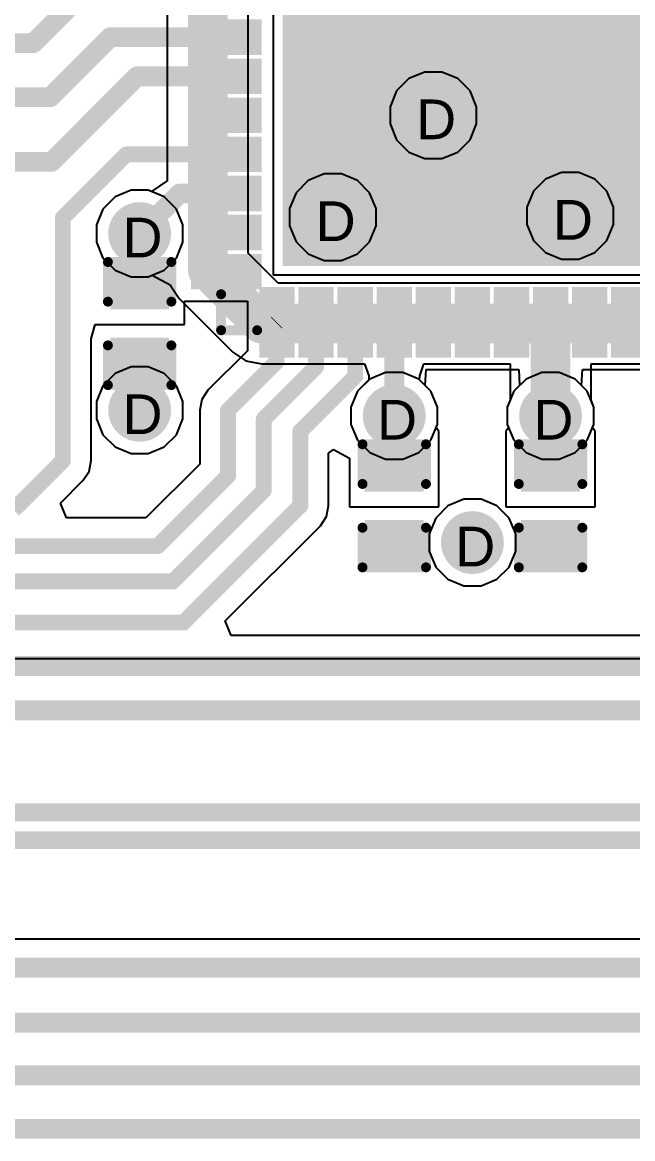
# Model space of a CAD drawing. Header units: inches. Extents: x 0 to 5401, y 0 to 5414.
# Drawn here: x 107.18 to 114.99, y 46.64 to 60.92 of the extents above; entities that cross this region are included whole.
import ezdxf

# ---------------------------------------------------------------- set-up
doc = ezdxf.new("R2010")
doc.units = ezdxf.units.IN
for name, color, linetype in [('Bottom Layer', 5, 'Continuous'), ('Bottom Solder', 6, 'Continuous'), ('Drill Drawing', 1, 'Continuous'), ('Layer 1', 16, 'Continuous'), ('Layer 2', 76, 'Continuous'), ('Top Layer', 1, 'Continuous'), ('Top Overlay', 2, 'Continuous'), ('Top Paste', 8, 'Continuous'), ('Top Solder', 216, 'Continuous'), ('Via Holes', 16, 'Continuous')]:
    doc.layers.add(name, color=color, linetype=linetype)
doc.styles.add('Arial', font='', dxfattribs={"height": 0.2})
doc.styles.get('Arial').set_extended_font_data('Arial')

# ---------------------------------------------------------------- blocks, each defined once
blk = doc.blocks.new('QFN_64_EP_9_9__11')
at = {"layer": 'Top Layer'}
for points in [[(3.575, -3.575), (-3.575, -3.575), (-3.575, 3.575), (3.575, 3.575)], [(-4.75, -0.625), (-4.05, -0.625), (-4.05, -0.875), (-4.75, -0.875)], [(-4.75, -1.125), (-4.05, -1.125), (-4.05, -1.375), (-4.75, -1.375)], [(-4.75, -1.625), (-4.05, -1.625), (-4.05, -1.875), (-4.75, -1.875)], [(-4.75, -2.125), (-4.05, -2.125), (-4.05, -2.375), (-4.75, -2.375)], [(-4.75, -2.625), (-4.05, -2.625), (-4.05, -2.875), (-4.75, -2.875)], [(-4.75, -3.125), (-4.05, -3.125), (-4.05, -3.375), (-4.75, -3.375)], [(-4.75, -3.625), (-4.05, -3.625), (-4.05, -3.875), (-4.75, -3.875)], [(-3.625, -4.05), (-3.625, -4.75), (-3.875, -4.75), (-3.875, -4.05)], [(-3.125, -4.05), (-3.125, -4.75), (-3.375, -4.75), (-3.375, -4.05)], [(-2.625, -4.05), (-2.625, -4.75), (-2.875, -4.75), (-2.875, -4.05)], [(-2.125, -4.05), (-2.125, -4.75), (-2.375, -4.75), (-2.375, -4.05)], [(-1.625, -4.05), (-1.625, -4.75), (-1.875, -4.75), (-1.875, -4.05)], [(-1.125, -4.05), (-1.125, -4.75), (-1.375, -4.75), (-1.375, -4.05)], [(-0.625, -4.05), (-0.625, -4.75), (-0.875, -4.75), (-0.875, -4.05)], [(-0.125, -4.05), (-0.125, -4.75), (-0.375, -4.75), (-0.375, -4.05)], [(0.375, -4.05), (0.375, -4.75), (0.125, -4.75), (0.125, -4.05)], [(0.875, -4.05), (0.875, -4.75), (0.625, -4.75), (0.625, -4.05)]]:
    blk.add_hatch(color=1, dxfattribs=at).paths.add_polyline_path(points)
at = {"layer": 'Top Paste'}
for points in [[(3.575, -3.575), (-3.575, -3.575), (-3.575, 3.575), (3.575, 3.575)], [(-4.75, -0.625), (-4.05, -0.625), (-4.05, -0.875), (-4.75, -0.875)], [(-4.75, -1.125), (-4.05, -1.125), (-4.05, -1.375), (-4.75, -1.375)], [(-4.75, -1.625), (-4.05, -1.625), (-4.05, -1.875), (-4.75, -1.875)], [(-4.75, -2.125), (-4.05, -2.125), (-4.05, -2.375), (-4.75, -2.375)], [(-4.75, -2.625), (-4.05, -2.625), (-4.05, -2.875), (-4.75, -2.875)], [(-4.75, -3.125), (-4.05, -3.125), (-4.05, -3.375), (-4.75, -3.375)], [(-4.75, -3.625), (-4.05, -3.625), (-4.05, -3.875), (-4.75, -3.875)], [(-3.625, -4.05), (-3.625, -4.75), (-3.875, -4.75), (-3.875, -4.05)], [(-3.125, -4.05), (-3.125, -4.75), (-3.375, -4.75), (-3.375, -4.05)], [(-2.625, -4.05), (-2.625, -4.75), (-2.875, -4.75), (-2.875, -4.05)], [(-2.125, -4.05), (-2.125, -4.75), (-2.375, -4.75), (-2.375, -4.05)], [(-1.625, -4.05), (-1.625, -4.75), (-1.875, -4.75), (-1.875, -4.05)], [(-1.125, -4.05), (-1.125, -4.75), (-1.375, -4.75), (-1.375, -4.05)], [(-0.625, -4.05), (-0.625, -4.75), (-0.875, -4.75), (-0.875, -4.05)], [(-0.125, -4.05), (-0.125, -4.75), (-0.375, -4.75), (-0.375, -4.05)], [(0.375, -4.05), (0.375, -4.75), (0.125, -4.75), (0.125, -4.05)], [(0.875, -4.05), (0.875, -4.75), (0.625, -4.75), (0.625, -4.05)]]:
    blk.add_hatch(color=8, dxfattribs=at).paths.add_polyline_path(points)
at = {"layer": 'Top Solder'}
for points in [[(3.677, -3.677), (-3.677, -3.677), (-3.677, 3.677), (3.677, 3.677)], [(-4.852, -0.523), (-3.948, -0.523), (-3.948, -0.977), (-4.852, -0.977)], [(-4.852, -1.023), (-3.948, -1.023), (-3.948, -1.477), (-4.852, -1.477)], [(-4.852, -1.523), (-3.948, -1.523), (-3.948, -1.977), (-4.852, -1.977)], [(-4.852, -2.023), (-3.948, -2.023), (-3.948, -2.477), (-4.852, -2.477)], [(-4.852, -2.523), (-3.948, -2.523), (-3.948, -2.977), (-4.852, -2.977)], [(-4.852, -3.023), (-3.948, -3.023), (-3.948, -3.477), (-4.852, -3.477)], [(-4.852, -3.523), (-3.948, -3.523), (-3.948, -3.977), (-4.852, -3.977)], [(-3.523, -3.948), (-3.523, -4.852), (-3.977, -4.852), (-3.977, -3.948)], [(-3.023, -3.948), (-3.023, -4.852), (-3.477, -4.852), (-3.477, -3.948)], [(-2.523, -3.948), (-2.523, -4.852), (-2.977, -4.852), (-2.977, -3.948)], [(-2.023, -3.948), (-2.023, -4.852), (-2.477, -4.852), (-2.477, -3.948)], [(-1.523, -3.948), (-1.523, -4.852), (-1.977, -4.852), (-1.977, -3.948)], [(-1.023, -3.948), (-1.023, -4.852), (-1.477, -4.852), (-1.477, -3.948)], [(-0.523, -3.948), (-0.523, -4.852), (-0.977, -4.852), (-0.977, -3.948)], [(-0.023, -3.948), (-0.023, -4.852), (-0.477, -4.852), (-0.477, -3.948)], [(0.477, -3.948), (0.477, -4.852), (0.023, -4.852), (0.023, -3.948)], [(0.977, -3.948), (0.977, -4.852), (0.523, -4.852), (0.523, -3.948)]]:
    blk.add_hatch(color=216, dxfattribs=at).paths.add_polyline_path(points)
at = {"layer": 'Top Overlay'}
for points in [[(-4.465, -4.5, 0.127, 0.127, 0), (-4.465, -4.039, 0.127, 0.127, 0)], [(-4.465, -4.5, 0.127, 0.127, 0), (-4.004, -4.5, 0.127, 0.127, 0)]]:
    blk.add_lwpolyline(points, format="xyseb", dxfattribs=at)
for points in [[(-4.497, -4.039, 0.0635, 0.0635, 1), (-4.433, -4.039, 0.0635, 0.0635, 1)], [(-4.497, -4.5, 0.0635, 0.0635, 1), (-4.433, -4.5, 0.0635, 0.0635, 1)], [(-4.497, -4.5, 0.0635, 0.0635, 1), (-4.433, -4.5, 0.0635, 0.0635, 1)], [(-4.035, -4.5, 0.0635, 0.0635, 1), (-3.972, -4.5, 0.0635, 0.0635, 1)]]:
    blk.add_lwpolyline(points, format="xyseb", close=True, dxfattribs=at)
blk = doc.blocks.new('____0402_248')
at = {"layer": 'Top Layer'}
for points in [[(-0.699, -0.318), (-0.699, 0.318), (-0.241, 0.318), (-0.241, -0.318)], [(0.241, -0.318), (0.241, 0.318), (0.699, 0.318), (0.699, -0.318)]]:
    blk.add_hatch(color=1, dxfattribs=at).paths.add_polyline_path(points)
at = {"layer": 'Top Paste'}
for points in [[(-0.699, -0.318), (-0.699, 0.318), (-0.241, 0.318), (-0.241, -0.318)], [(0.241, -0.318), (0.241, 0.318), (0.699, 0.318), (0.699, -0.318)]]:
    blk.add_hatch(color=8, dxfattribs=at).paths.add_polyline_path(points)
at = {"layer": 'Top Solder'}
for points in [[(-0.758, -0.377), (-0.758, 0.377), (-0.181, 0.377), (-0.181, -0.377)], [(0.181, -0.377), (0.181, 0.377), (0.758, 0.377), (0.758, -0.377)]]:
    blk.add_hatch(color=216, dxfattribs=at).paths.add_polyline_path(points)
at = {"layer": 'Top Overlay'}
for points in [[(-0.787, 0.406, 0.127, 0.127, 0), (-0.787, -0.406, 0.127, 0.127, 0)], [(-0.787, 0.406, 0.127, 0.127, 0), (-0.279, 0.406, 0.127, 0.127, 0)], [(0.279, 0.406, 0.127, 0.127, 0), (0.787, 0.406, 0.127, 0.127, 0)], [(0.787, 0.406, 0.127, 0.127, 0), (0.787, -0.406, 0.127, 0.127, 0)], [(-0.787, -0.406, 0.127, 0.127, 0), (-0.279, -0.406, 0.127, 0.127, 0)], [(0.279, -0.406, 0.127, 0.127, 0), (0.787, -0.406, 0.127, 0.127, 0)]]:
    blk.add_lwpolyline(points, format="xyseb", dxfattribs=at)
for points in [[(-0.819, 0.406, 0.0635, 0.0635, 1), (-0.756, 0.406, 0.0635, 0.0635, 1)], [(-0.819, 0.406, 0.0635, 0.0635, 1), (-0.756, 0.406, 0.0635, 0.0635, 1)], [(-0.311, 0.406, 0.0635, 0.0635, 1), (-0.248, 0.406, 0.0635, 0.0635, 1)], [(0.248, 0.406, 0.0635, 0.0635, 1), (0.311, 0.406, 0.0635, 0.0635, 1)], [(0.756, 0.406, 0.0635, 0.0635, 1), (0.819, 0.406, 0.0635, 0.0635, 1)], [(0.756, 0.406, 0.0635, 0.0635, 1), (0.819, 0.406, 0.0635, 0.0635, 1)], [(-0.819, -0.406, 0.0635, 0.0635, 1), (-0.756, -0.406, 0.0635, 0.0635, 1)], [(-0.819, -0.406, 0.0635, 0.0635, 1), (-0.756, -0.406, 0.0635, 0.0635, 1)], [(-0.311, -0.406, 0.0635, 0.0635, 1), (-0.248, -0.406, 0.0635, 0.0635, 1)], [(0.248, -0.406, 0.0635, 0.0635, 1), (0.311, -0.406, 0.0635, 0.0635, 1)], [(0.756, -0.406, 0.0635, 0.0635, 1), (0.819, -0.406, 0.0635, 0.0635, 1)], [(0.756, -0.406, 0.0635, 0.0635, 1), (0.819, -0.406, 0.0635, 0.0635, 1)]]:
    blk.add_lwpolyline(points, format="xyseb", close=True, dxfattribs=at)
blk = doc.blocks.new('____0402_252')
at = {"layer": 'Top Layer'}
for points in [[(-0.699, -0.318), (-0.699, 0.318), (-0.241, 0.318), (-0.241, -0.318)], [(0.241, -0.318), (0.241, 0.318), (0.699, 0.318), (0.699, -0.318)]]:
    blk.add_hatch(color=1, dxfattribs=at).paths.add_polyline_path(points)
at = {"layer": 'Top Paste'}
for points in [[(-0.699, -0.318), (-0.699, 0.318), (-0.241, 0.318), (-0.241, -0.318)], [(0.241, -0.318), (0.241, 0.318), (0.699, 0.318), (0.699, -0.318)]]:
    blk.add_hatch(color=8, dxfattribs=at).paths.add_polyline_path(points)
at = {"layer": 'Top Solder'}
for points in [[(-0.758, -0.377), (-0.758, 0.377), (-0.181, 0.377), (-0.181, -0.377)], [(0.181, -0.377), (0.181, 0.377), (0.758, 0.377), (0.758, -0.377)]]:
    blk.add_hatch(color=216, dxfattribs=at).paths.add_polyline_path(points)
at = {"layer": 'Top Overlay'}
for points in [[(-0.787, 0.406, 0.127, 0.127, 0), (-0.787, -0.406, 0.127, 0.127, 0)], [(-0.787, 0.406, 0.127, 0.127, 0), (-0.279, 0.406, 0.127, 0.127, 0)], [(0.279, 0.406, 0.127, 0.127, 0), (0.787, 0.406, 0.127, 0.127, 0)], [(0.787, 0.406, 0.127, 0.127, 0), (0.787, -0.406, 0.127, 0.127, 0)], [(-0.787, -0.406, 0.127, 0.127, 0), (-0.279, -0.406, 0.127, 0.127, 0)], [(0.279, -0.406, 0.127, 0.127, 0), (0.787, -0.406, 0.127, 0.127, 0)]]:
    blk.add_lwpolyline(points, format="xyseb", dxfattribs=at)
for points in [[(-0.819, 0.406, 0.0635, 0.0635, 1), (-0.756, 0.406, 0.0635, 0.0635, 1)], [(-0.819, 0.406, 0.0635, 0.0635, 1), (-0.756, 0.406, 0.0635, 0.0635, 1)], [(-0.311, 0.406, 0.0635, 0.0635, 1), (-0.248, 0.406, 0.0635, 0.0635, 1)], [(0.248, 0.406, 0.0635, 0.0635, 1), (0.311, 0.406, 0.0635, 0.0635, 1)], [(0.756, 0.406, 0.0635, 0.0635, 1), (0.819, 0.406, 0.0635, 0.0635, 1)], [(0.756, 0.406, 0.0635, 0.0635, 1), (0.819, 0.406, 0.0635, 0.0635, 1)], [(-0.819, -0.406, 0.0635, 0.0635, 1), (-0.756, -0.406, 0.0635, 0.0635, 1)], [(-0.819, -0.406, 0.0635, 0.0635, 1), (-0.756, -0.406, 0.0635, 0.0635, 1)], [(-0.311, -0.406, 0.0635, 0.0635, 1), (-0.248, -0.406, 0.0635, 0.0635, 1)], [(0.248, -0.406, 0.0635, 0.0635, 1), (0.311, -0.406, 0.0635, 0.0635, 1)], [(0.756, -0.406, 0.0635, 0.0635, 1), (0.819, -0.406, 0.0635, 0.0635, 1)], [(0.756, -0.406, 0.0635, 0.0635, 1), (0.819, -0.406, 0.0635, 0.0635, 1)]]:
    blk.add_lwpolyline(points, format="xyseb", close=True, dxfattribs=at)
blk = doc.blocks.new('____0402_257')
at = {"layer": 'Top Layer'}
for points in [[(-0.699, -0.318), (-0.699, 0.318), (-0.241, 0.318), (-0.241, -0.318)], [(0.241, -0.318), (0.241, 0.318), (0.699, 0.318), (0.699, -0.318)]]:
    blk.add_hatch(color=1, dxfattribs=at).paths.add_polyline_path(points)
at = {"layer": 'Top Paste'}
for points in [[(-0.699, -0.318), (-0.699, 0.318), (-0.241, 0.318), (-0.241, -0.318)], [(0.241, -0.318), (0.241, 0.318), (0.699, 0.318), (0.699, -0.318)]]:
    blk.add_hatch(color=8, dxfattribs=at).paths.add_polyline_path(points)
at = {"layer": 'Top Solder'}
for points in [[(-0.758, -0.377), (-0.758, 0.377), (-0.181, 0.377), (-0.181, -0.377)], [(0.181, -0.377), (0.181, 0.377), (0.758, 0.377), (0.758, -0.377)]]:
    blk.add_hatch(color=216, dxfattribs=at).paths.add_polyline_path(points)
at = {"layer": 'Top Overlay'}
for points in [[(-0.787, 0.406, 0.127, 0.127, 0), (-0.787, -0.406, 0.127, 0.127, 0)], [(-0.787, 0.406, 0.127, 0.127, 0), (-0.279, 0.406, 0.127, 0.127, 0)], [(0.279, 0.406, 0.127, 0.127, 0), (0.787, 0.406, 0.127, 0.127, 0)], [(0.787, 0.406, 0.127, 0.127, 0), (0.787, -0.406, 0.127, 0.127, 0)], [(-0.787, -0.406, 0.127, 0.127, 0), (-0.279, -0.406, 0.127, 0.127, 0)], [(0.279, -0.406, 0.127, 0.127, 0), (0.787, -0.406, 0.127, 0.127, 0)]]:
    blk.add_lwpolyline(points, format="xyseb", dxfattribs=at)
for points in [[(-0.819, 0.406, 0.0635, 0.0635, 1), (-0.756, 0.406, 0.0635, 0.0635, 1)], [(-0.819, 0.406, 0.0635, 0.0635, 1), (-0.756, 0.406, 0.0635, 0.0635, 1)], [(-0.311, 0.406, 0.0635, 0.0635, 1), (-0.248, 0.406, 0.0635, 0.0635, 1)], [(0.248, 0.406, 0.0635, 0.0635, 1), (0.311, 0.406, 0.0635, 0.0635, 1)], [(0.756, 0.406, 0.0635, 0.0635, 1), (0.819, 0.406, 0.0635, 0.0635, 1)], [(0.756, 0.406, 0.0635, 0.0635, 1), (0.819, 0.406, 0.0635, 0.0635, 1)], [(-0.819, -0.406, 0.0635, 0.0635, 1), (-0.756, -0.406, 0.0635, 0.0635, 1)], [(-0.819, -0.406, 0.0635, 0.0635, 1), (-0.756, -0.406, 0.0635, 0.0635, 1)], [(-0.311, -0.406, 0.0635, 0.0635, 1), (-0.248, -0.406, 0.0635, 0.0635, 1)], [(0.248, -0.406, 0.0635, 0.0635, 1), (0.311, -0.406, 0.0635, 0.0635, 1)], [(0.756, -0.406, 0.0635, 0.0635, 1), (0.819, -0.406, 0.0635, 0.0635, 1)], [(0.756, -0.406, 0.0635, 0.0635, 1), (0.819, -0.406, 0.0635, 0.0635, 1)]]:
    blk.add_lwpolyline(points, format="xyseb", close=True, dxfattribs=at)

msp = doc.modelspace()

# ---------------------------------------------------------------- hatches: boundary and pattern name
at = {"layer": 'Bottom Layer'}
h = msp.add_hatch(color=5, dxfattribs=at)
edge = h.paths.add_edge_path()
edge.add_arc((112.435, 59.731), 0.3, 0, 360)
h = msp.add_hatch(color=5, dxfattribs=at)
edge = h.paths.add_edge_path()
edge.add_arc((111.149, 58.427), 0.3, 0, 360)
h = msp.add_hatch(color=5, dxfattribs=at)
edge = h.paths.add_edge_path()
edge.add_arc((114.185, 58.445), 0.3, 0, 360)
h = msp.add_hatch(color=5, dxfattribs=at)
edge = h.paths.add_edge_path()
edge.add_arc((108.678, 58.218), 0.3, 0, 360)
h = msp.add_hatch(color=5, dxfattribs=at)
edge = h.paths.add_edge_path()
edge.add_arc((108.678, 55.957), 0.3, 0, 360)
h = msp.add_hatch(color=5, dxfattribs=at)
edge = h.paths.add_edge_path()
edge.add_arc((111.935, 55.886), 0.3, 0, 360)
h = msp.add_hatch(color=5, dxfattribs=at)
edge = h.paths.add_edge_path()
edge.add_arc((113.935, 55.886), 0.3, 0, 360)
h = msp.add_hatch(color=5, dxfattribs=at)
edge = h.paths.add_edge_path()
edge.add_arc((112.935, 54.264), 0.3, 0, 360)
at = {"layer": 'Bottom Solder'}
h = msp.add_hatch(color=6, dxfattribs=at)
edge = h.paths.add_edge_path()
edge.add_arc((112.435, 59.731), 0.402, 0, 360)
h = msp.add_hatch(color=6, dxfattribs=at)
edge = h.paths.add_edge_path()
edge.add_arc((111.149, 58.427), 0.402, 0, 360)
h = msp.add_hatch(color=6, dxfattribs=at)
edge = h.paths.add_edge_path()
edge.add_arc((114.185, 58.445), 0.402, 0, 360)
h = msp.add_hatch(color=6, dxfattribs=at)
edge = h.paths.add_edge_path()
edge.add_arc((108.678, 58.218), 0.402, 0, 360)
h = msp.add_hatch(color=6, dxfattribs=at)
edge = h.paths.add_edge_path()
edge.add_arc((108.678, 55.957), 0.402, 0, 360)
h = msp.add_hatch(color=6, dxfattribs=at)
edge = h.paths.add_edge_path()
edge.add_arc((111.935, 55.886), 0.402, 0, 360)
h = msp.add_hatch(color=6, dxfattribs=at)
edge = h.paths.add_edge_path()
edge.add_arc((113.935, 55.886), 0.402, 0, 360)
h = msp.add_hatch(color=6, dxfattribs=at)
edge = h.paths.add_edge_path()
edge.add_arc((112.935, 54.264), 0.402, 0, 360)
at = {"layer": 'Layer 1'}
h = msp.add_hatch(color=16, dxfattribs=at)
edge = h.paths.add_edge_path()
edge.add_arc((112.435, 59.731), 0.3, 0, 360)
h = msp.add_hatch(color=16, dxfattribs=at)
edge = h.paths.add_edge_path()
edge.add_arc((111.149, 58.427), 0.3, 0, 360)
h = msp.add_hatch(color=16, dxfattribs=at)
edge = h.paths.add_edge_path()
edge.add_arc((114.185, 58.445), 0.3, 0, 360)
h = msp.add_hatch(color=16, dxfattribs=at)
edge = h.paths.add_edge_path()
edge.add_arc((108.678, 58.218), 0.3, 0, 360)
h = msp.add_hatch(color=16, dxfattribs=at)
edge = h.paths.add_edge_path()
edge.add_arc((108.678, 55.957), 0.3, 0, 360)
h = msp.add_hatch(color=16, dxfattribs=at)
edge = h.paths.add_edge_path()
edge.add_arc((111.935, 55.886), 0.3, 0, 360)
h = msp.add_hatch(color=16, dxfattribs=at)
edge = h.paths.add_edge_path()
edge.add_arc((113.935, 55.886), 0.3, 0, 360)
h = msp.add_hatch(color=16, dxfattribs=at)
edge = h.paths.add_edge_path()
edge.add_arc((112.935, 54.264), 0.3, 0, 360)
at = {"layer": 'Layer 2'}
h = msp.add_hatch(color=76, dxfattribs=at)
edge = h.paths.add_edge_path()
edge.add_arc((112.435, 59.731), 0.3, 0, 360)
h = msp.add_hatch(color=76, dxfattribs=at)
edge = h.paths.add_edge_path()
edge.add_arc((111.149, 58.427), 0.3, 0, 360)
h = msp.add_hatch(color=76, dxfattribs=at)
edge = h.paths.add_edge_path()
edge.add_arc((114.185, 58.445), 0.3, 0, 360)
h = msp.add_hatch(color=76, dxfattribs=at)
edge = h.paths.add_edge_path()
edge.add_arc((108.678, 58.218), 0.3, 0, 360)
h = msp.add_hatch(color=76, dxfattribs=at)
edge = h.paths.add_edge_path()
edge.add_arc((108.678, 55.957), 0.3, 0, 360)
h = msp.add_hatch(color=76, dxfattribs=at)
edge = h.paths.add_edge_path()
edge.add_arc((111.935, 55.886), 0.3, 0, 360)
h = msp.add_hatch(color=76, dxfattribs=at)
edge = h.paths.add_edge_path()
edge.add_arc((113.935, 55.886), 0.3, 0, 360)
h = msp.add_hatch(color=76, dxfattribs=at)
edge = h.paths.add_edge_path()
edge.add_arc((112.935, 54.264), 0.3, 0, 360)
at = {"layer": 'Top Layer'}
h = msp.add_hatch(color=1, dxfattribs=at)
edge = h.paths.add_edge_path()
edge.add_arc((112.435, 59.731), 0.3, 0, 360)
h = msp.add_hatch(color=1, dxfattribs=at)
edge = h.paths.add_edge_path()
edge.add_arc((111.149, 58.427), 0.3, 0, 360)
h = msp.add_hatch(color=1, dxfattribs=at)
edge = h.paths.add_edge_path()
edge.add_arc((114.185, 58.445), 0.3, 0, 360)
h = msp.add_hatch(color=1, dxfattribs=at)
edge = h.paths.add_edge_path()
edge.add_arc((108.678, 58.218), 0.3, 0, 360)
h = msp.add_hatch(color=1, dxfattribs=at)
edge = h.paths.add_edge_path()
edge.add_arc((108.678, 55.957), 0.3, 0, 360)
h = msp.add_hatch(color=1, dxfattribs=at)
edge = h.paths.add_edge_path()
edge.add_arc((111.935, 55.886), 0.3, 0, 360)
h = msp.add_hatch(color=1, dxfattribs=at)
edge = h.paths.add_edge_path()
edge.add_arc((113.935, 55.886), 0.3, 0, 360)
h = msp.add_hatch(color=1, dxfattribs=at)
edge = h.paths.add_edge_path()
edge.add_arc((112.935, 54.264), 0.3, 0, 360)
at = {"layer": 'Top Solder'}
h = msp.add_hatch(color=216, dxfattribs=at)
edge = h.paths.add_edge_path()
edge.add_arc((112.435, 59.731), 0.402, 0, 360)
h = msp.add_hatch(color=216, dxfattribs=at)
edge = h.paths.add_edge_path()
edge.add_arc((111.149, 58.427), 0.402, 0, 360)
h = msp.add_hatch(color=216, dxfattribs=at)
edge = h.paths.add_edge_path()
edge.add_arc((114.185, 58.445), 0.402, 0, 360)
h = msp.add_hatch(color=216, dxfattribs=at)
edge = h.paths.add_edge_path()
edge.add_arc((108.678, 58.218), 0.402, 0, 360)
h = msp.add_hatch(color=216, dxfattribs=at)
edge = h.paths.add_edge_path()
edge.add_arc((108.678, 55.957), 0.402, 0, 360)
h = msp.add_hatch(color=216, dxfattribs=at)
edge = h.paths.add_edge_path()
edge.add_arc((111.935, 55.886), 0.402, 0, 360)
h = msp.add_hatch(color=216, dxfattribs=at)
edge = h.paths.add_edge_path()
edge.add_arc((113.935, 55.886), 0.402, 0, 360)
h = msp.add_hatch(color=216, dxfattribs=at)
edge = h.paths.add_edge_path()
edge.add_arc((112.935, 54.264), 0.402, 0, 360)
at = {"layer": 'Via Holes'}
h = msp.add_hatch(color=7, dxfattribs=at)
edge = h.paths.add_edge_path()
edge.add_arc((112.435, 59.731), 0.15, 0, 360)
h = msp.add_hatch(color=7, dxfattribs=at)
edge = h.paths.add_edge_path()
edge.add_arc((111.149, 58.427), 0.15, 0, 360)
h = msp.add_hatch(color=7, dxfattribs=at)
edge = h.paths.add_edge_path()
edge.add_arc((114.185, 58.445), 0.15, 0, 360)
h = msp.add_hatch(color=7, dxfattribs=at)
edge = h.paths.add_edge_path()
edge.add_arc((108.678, 58.218), 0.15, 0, 360)
h = msp.add_hatch(color=7, dxfattribs=at)
edge = h.paths.add_edge_path()
edge.add_arc((108.678, 55.957), 0.15, 0, 360)
h = msp.add_hatch(color=7, dxfattribs=at)
edge = h.paths.add_edge_path()
edge.add_arc((111.935, 55.886), 0.15, 0, 360)
h = msp.add_hatch(color=7, dxfattribs=at)
edge = h.paths.add_edge_path()
edge.add_arc((113.935, 55.886), 0.15, 0, 360)
h = msp.add_hatch(color=7, dxfattribs=at)
edge = h.paths.add_edge_path()
edge.add_arc((112.935, 54.264), 0.15, 0, 360)

# ---------------------------------------------------------------- linework, layer by layer
at = {"layer": 'Bottom Layer'}
for p, q in [((110.068, 57.968), (110.068, 61.268)), ((109.032, 61.054), (109.032, 58.891)), ((109.032, 58.891), (108.829, 58.755)), ((108.568, 58.772), (108.364, 58.688)), ((108.788, 58.772), (108.568, 58.772)), ((108.829, 58.755), (108.788, 58.772)), ((108.364, 58.688), (108.209, 58.532)), ((108.209, 58.532), (108.124, 58.328)), ((108.124, 58.328), (108.124, 58.108)), ((108.124, 58.108), (108.209, 57.904)), ((108.209, 57.904), (108.364, 57.748)), ((110.451, 57.585), (110.068, 57.968)), ((108.364, 57.748), (108.568, 57.664)), ((108.568, 57.664), (108.788, 57.664)), ((108.788, 57.664), (108.839, 57.685)), ((108.839, 57.685), (109.07, 57.561)), ((118.374, 57.585), (110.451, 57.585)), ((109.07, 57.561), (109.072, 57.555)), ((109.072, 57.555), (109.184, 57.387)), ((109.184, 57.387), (109.87, 56.701)), ((109.87, 56.701), (110.038, 56.589)), ((110.038, 56.589), (110.236, 56.549)), ((110.236, 56.549), (110.236, 56.549)), ((110.236, 56.549), (111.556, 56.549)), ((111.556, 56.549), (111.608, 56.397)), ((112.262, 56.397), (112.314, 56.549)), ((112.314, 56.549), (113.417, 56.549)), ((113.417, 56.549), (113.417, 56.084)), ((114.453, 56.084), (114.453, 56.549)), ((114.453, 56.549), (117.556, 56.549)), ((111.611, 56.346), (111.465, 56.2)), ((111.608, 56.397), (111.611, 56.346)), ((112.259, 56.346), (112.262, 56.397)), ((112.405, 56.2), (112.259, 56.346)), ((111.465, 56.2), (111.381, 55.997)), ((112.489, 55.997), (112.405, 56.2)), ((113.417, 56.084), (113.381, 55.997)), ((114.489, 55.997), (114.453, 56.084)), ((111.381, 55.997), (111.381, 55.776)), ((112.489, 55.776), (112.489, 55.997)), ((113.381, 55.997), (113.381, 55.776)), ((114.489, 55.776), (114.489, 55.997)), ((111.381, 55.776), (111.465, 55.573)), ((112.405, 55.573), (112.489, 55.776)), ((113.381, 55.776), (113.465, 55.573)), ((114.405, 55.573), (114.489, 55.776)), ((111.465, 55.573), (111.621, 55.417)), ((112.249, 55.417), (112.405, 55.573)), ((113.465, 55.573), (113.621, 55.417)), ((114.249, 55.417), (114.405, 55.573)), ((111.621, 55.417), (111.825, 55.332)), ((111.825, 55.332), (112.045, 55.332)), ((112.045, 55.332), (112.249, 55.417)), ((113.621, 55.417), (113.825, 55.332)), ((113.825, 55.332), (114.045, 55.332)), ((114.045, 55.332), (114.249, 55.417))]:
    msp.add_line(p, q, dxfattribs=at)
for points in [[(109.55, 57.753, 0.508, 0.508, 0), (109.55, 61.268, 0.508, 0.508, 0)], [(109.55, 57.753, 0.508, 0.508, 0), (110.236, 57.067, 0.508, 0.508, 0)], [(110.236, 57.067, 0.508, 0.508, 0), (113.935, 57.067, 0.508, 0.508, 0)], [(113.935, 57.067, 0.508, 0.508, 0), (118.588, 57.067, 0.508, 0.508, 0)], [(113.935, 55.886, 0.508, 0.508, 0), (113.935, 57.067, 0.508, 0.508, 0)]]:
    msp.add_lwpolyline(points, format="xyseb", dxfattribs=at)
for points in [[(109.423, 57.753, 0.254, 0.254, 1), (109.677, 57.753, 0.254, 0.254, 1)], [(109.423, 57.753, 0.254, 0.254, 1), (109.677, 57.753, 0.254, 0.254, 1)], [(110.109, 57.067, 0.254, 0.254, 1), (110.363, 57.067, 0.254, 0.254, 1)], [(110.109, 57.067, 0.254, 0.254, 1), (110.363, 57.067, 0.254, 0.254, 1)], [(113.808, 57.067, 0.254, 0.254, 1), (114.062, 57.067, 0.254, 0.254, 1)], [(113.808, 57.067, 0.254, 0.254, 1), (114.062, 57.067, 0.254, 0.254, 1)], [(113.808, 57.067, 0.254, 0.254, 1), (114.062, 57.067, 0.254, 0.254, 1)], [(113.808, 55.886, 0.254, 0.254, 1), (114.062, 55.886, 0.254, 0.254, 1)]]:
    msp.add_lwpolyline(points, format="xyseb", close=True, dxfattribs=at)
at = {"layer": 'Layer 1'}
for p, q in [((108.568, 58.772), (108.364, 58.688)), ((108.788, 58.772), (108.568, 58.772)), ((108.992, 58.688), (108.788, 58.772)), ((108.364, 58.688), (108.209, 58.532)), ((109.148, 58.532), (108.992, 58.688)), ((108.209, 58.532), (108.124, 58.328)), ((109.232, 58.328), (109.148, 58.532)), ((108.124, 58.328), (108.124, 58.108)), ((109.232, 58.108), (109.232, 58.328)), ((108.124, 58.108), (108.209, 57.904)), ((109.148, 57.904), (109.232, 58.108)), ((108.209, 57.904), (108.364, 57.748)), ((108.992, 57.748), (109.148, 57.904)), ((108.364, 57.748), (108.568, 57.664)), ((108.788, 57.664), (108.992, 57.748)), ((108.568, 57.664), (108.788, 57.664)), ((111.825, 56.44), (111.621, 56.356)), ((112.045, 56.44), (111.825, 56.44)), ((112.249, 56.356), (112.045, 56.44)), ((113.825, 56.44), (113.621, 56.356)), ((114.045, 56.44), (113.825, 56.44)), ((114.249, 56.356), (114.045, 56.44)), ((111.621, 56.356), (111.465, 56.2)), ((112.405, 56.2), (112.249, 56.356)), ((113.621, 56.356), (113.465, 56.2)), ((114.405, 56.2), (114.249, 56.356)), ((111.465, 56.2), (111.381, 55.997)), ((112.489, 55.997), (112.405, 56.2)), ((113.465, 56.2), (113.381, 55.997)), ((114.489, 55.997), (114.405, 56.2)), ((111.381, 55.997), (111.381, 55.776)), ((112.489, 55.776), (112.489, 55.997)), ((113.381, 55.997), (113.381, 55.776)), ((114.489, 55.776), (114.489, 55.997)), ((111.381, 55.776), (111.465, 55.573)), ((112.405, 55.573), (112.489, 55.776)), ((113.381, 55.776), (113.465, 55.573)), ((114.405, 55.573), (114.489, 55.776)), ((111.465, 55.573), (111.621, 55.417)), ((112.249, 55.417), (112.405, 55.573)), ((113.465, 55.573), (113.621, 55.417)), ((114.249, 55.417), (114.405, 55.573)), ((111.621, 55.417), (111.825, 55.332)), ((111.825, 55.332), (112.045, 55.332)), ((112.045, 55.332), (112.249, 55.417)), ((113.621, 55.417), (113.825, 55.332)), ((113.825, 55.332), (114.045, 55.332)), ((114.045, 55.332), (114.249, 55.417))]:
    msp.add_line(p, q, dxfattribs=at)
at = {"layer": 'Layer 2'}
for p, q in [((112.121, 60.201), (111.965, 60.045)), ((112.325, 60.285), (112.121, 60.201)), ((112.545, 60.285), (112.325, 60.285)), ((112.749, 60.201), (112.545, 60.285)), ((112.905, 60.045), (112.749, 60.201)), ((111.965, 60.045), (111.881, 59.841)), ((112.989, 59.841), (112.905, 60.045)), ((111.881, 59.841), (111.881, 59.621)), ((112.989, 59.621), (112.989, 59.841)), ((111.881, 59.621), (111.965, 59.417)), ((112.905, 59.417), (112.989, 59.621)), ((111.965, 59.417), (112.121, 59.261)), ((112.749, 59.261), (112.905, 59.417)), ((112.121, 59.261), (112.325, 59.177)), ((112.325, 59.177), (112.545, 59.177)), ((112.545, 59.177), (112.749, 59.261)), ((110.835, 58.897), (110.679, 58.741)), ((111.039, 58.981), (110.835, 58.897)), ((111.259, 58.981), (111.039, 58.981)), ((111.463, 58.897), (111.259, 58.981)), ((111.619, 58.741), (111.463, 58.897)), ((113.871, 58.915), (113.715, 58.759)), ((114.075, 58.999), (113.871, 58.915)), ((114.295, 58.999), (114.075, 58.999)), ((114.499, 58.915), (114.295, 58.999)), ((114.655, 58.759), (114.499, 58.915)), ((110.679, 58.741), (110.595, 58.537)), ((111.703, 58.537), (111.619, 58.741)), ((113.715, 58.759), (113.631, 58.555)), ((114.739, 58.555), (114.655, 58.759)), ((110.595, 58.537), (110.595, 58.317)), ((111.703, 58.317), (111.703, 58.537)), ((113.631, 58.555), (113.631, 58.335)), ((114.739, 58.335), (114.739, 58.555)), ((110.595, 58.317), (110.679, 58.113)), ((111.619, 58.113), (111.703, 58.317)), ((113.631, 58.335), (113.715, 58.131)), ((114.655, 58.131), (114.739, 58.335)), ((110.679, 58.113), (110.835, 57.958)), ((111.463, 57.958), (111.619, 58.113)), ((113.715, 58.131), (113.871, 57.975)), ((114.499, 57.975), (114.655, 58.131)), ((110.835, 57.958), (111.039, 57.873)), ((111.039, 57.873), (111.259, 57.873)), ((111.259, 57.873), (111.463, 57.958)), ((113.871, 57.975), (114.075, 57.891)), ((114.075, 57.891), (114.295, 57.891)), ((114.295, 57.891), (114.499, 57.975)), ((108.568, 56.511), (108.364, 56.427)), ((108.788, 56.511), (108.568, 56.511)), ((108.992, 56.427), (108.788, 56.511)), ((113.825, 56.44), (113.621, 56.356)), ((114.045, 56.44), (113.825, 56.44)), ((114.249, 56.356), (114.045, 56.44)), ((108.364, 56.427), (108.209, 56.271)), ((109.148, 56.271), (108.992, 56.427)), ((113.621, 56.356), (113.465, 56.2)), ((114.405, 56.2), (114.249, 56.356)), ((108.209, 56.271), (108.124, 56.067)), ((109.232, 56.067), (109.148, 56.271)), ((113.465, 56.2), (113.381, 55.997)), ((114.489, 55.997), (114.405, 56.2)), ((108.124, 56.067), (108.124, 55.847)), ((109.232, 55.847), (109.232, 56.067)), ((113.381, 55.997), (113.381, 55.776)), ((114.489, 55.776), (114.489, 55.997)), ((108.124, 55.847), (108.209, 55.643)), ((109.148, 55.643), (109.232, 55.847)), ((113.381, 55.776), (113.465, 55.573)), ((114.405, 55.573), (114.489, 55.776)), ((108.209, 55.643), (108.364, 55.487)), ((108.992, 55.487), (109.148, 55.643)), ((108.364, 55.487), (108.568, 55.403)), ((108.788, 55.403), (108.992, 55.487)), ((113.465, 55.573), (113.621, 55.417)), ((114.249, 55.417), (114.405, 55.573)), ((108.568, 55.403), (108.788, 55.403)), ((113.621, 55.417), (113.825, 55.332)), ((113.825, 55.332), (114.045, 55.332)), ((114.045, 55.332), (114.249, 55.417)), ((112.621, 54.734), (112.465, 54.578)), ((112.825, 54.818), (112.621, 54.734)), ((113.045, 54.818), (112.825, 54.818)), ((113.249, 54.734), (113.045, 54.818)), ((113.405, 54.578), (113.249, 54.734)), ((112.465, 54.578), (112.381, 54.374)), ((113.489, 54.374), (113.405, 54.578)), ((112.381, 54.374), (112.381, 54.154)), ((113.489, 54.154), (113.489, 54.374)), ((112.381, 54.154), (112.465, 53.95)), ((113.405, 53.95), (113.489, 54.154)), ((112.465, 53.95), (112.621, 53.795)), ((113.249, 53.795), (113.405, 53.95)), ((112.621, 53.795), (112.825, 53.71)), ((113.045, 53.71), (113.249, 53.795)), ((112.825, 53.71), (113.045, 53.71))]:
    msp.add_line(p, q, dxfattribs=at)
at = {"layer": 'Top Layer'}
for p, q in [((110.389, 60.352), (110.389, 61.352)), ((110.389, 59.352), (110.389, 60.352)), ((110.389, 58.352), (110.389, 59.352)), ((110.389, 57.685), (110.389, 58.352)), ((117.981, 57.685), (110.389, 57.685)), ((109.25, 57.055), (109.25, 57.352)), ((109.25, 57.352), (110.056, 57.352)), ((110.056, 57.352), (110.056, 56.717)), ((108.059, 56.871), (108.107, 57.055)), ((108.107, 57.055), (109.25, 57.055)), ((108.059, 55.312), (108.059, 56.871)), ((110.056, 56.717), (109.552, 56.213)), ((112.331, 56.274), (112.342, 56.477)), ((112.342, 56.477), (113.528, 56.477)), ((113.528, 56.477), (113.539, 56.274)), ((114.331, 56.274), (114.342, 56.477)), ((114.342, 56.477), (117.528, 56.477)), ((109.552, 56.213), (109.474, 56.096)), ((112.405, 56.2), (112.331, 56.274)), ((112.489, 55.997), (112.405, 56.2)), ((113.465, 56.2), (113.381, 55.997)), ((113.539, 56.274), (113.465, 56.2)), ((114.405, 56.2), (114.331, 56.274)), ((114.489, 55.997), (114.405, 56.2)), ((109.474, 56.096), (109.446, 55.957)), ((109.446, 55.957), (109.446, 55.957)), ((109.446, 55.957), (109.446, 55.269)), ((112.489, 55.776), (112.489, 55.997)), ((113.381, 55.997), (113.381, 55.776)), ((114.489, 55.776), (114.489, 55.997)), ((112.473, 55.737), (112.489, 55.776)), ((112.507, 55.687), (112.473, 55.737)), ((113.397, 55.737), (113.364, 55.687)), ((113.381, 55.776), (113.397, 55.737)), ((114.473, 55.737), (114.489, 55.776)), ((114.507, 55.687), (114.473, 55.737)), ((112.507, 54.721), (112.507, 55.687)), ((112.507, 55.687), (112.507, 55.687)), ((113.364, 55.687), (113.364, 55.687)), ((113.364, 55.687), (113.364, 54.721)), ((114.507, 54.721), (114.507, 55.687)), ((114.507, 55.687), (114.507, 55.687)), ((111.096, 55.409), (111.16, 55.453)), ((111.16, 55.453), (111.364, 55.346)), ((108.031, 55.174), (108.059, 55.312)), ((108.059, 55.312), (108.059, 55.312)), ((111.096, 54.735), (111.096, 55.409)), ((111.364, 55.346), (111.364, 54.721)), ((107.952, 55.056), (108.031, 55.174)), ((109.446, 55.269), (108.757, 54.58)), ((107.664, 54.767), (107.952, 55.056)), ((107.952, 55.056), (107.952, 55.056)), ((107.742, 54.58), (107.664, 54.767)), ((111.069, 54.596), (111.096, 54.735)), ((111.096, 54.735), (111.096, 54.735)), ((111.364, 54.721), (112.507, 54.721)), ((113.364, 54.721), (114.507, 54.721)), ((108.757, 54.58), (107.742, 54.58)), ((110.99, 54.479), (111.069, 54.596)), ((109.772, 53.261), (110.99, 54.479)), ((110.99, 54.479), (110.99, 54.479)), ((109.85, 53.073), (109.772, 53.261)), ((118.46, 53.073), (109.85, 53.073)), ((135.306, 52.775), (105.544, 52.775)), ((105.544, 49.193), (135.306, 49.193))]:
    msp.add_line(p, q, dxfattribs=at)
for points in [[(107.317, 60.655, 0.254, 0.254, 0), (107.892, 61.231, 0.254, 0.254, 0)], [(100.11, 60.655, 0.254, 0.254, 0), (107.317, 60.655, 0.254, 0.254, 0)], [(107.534, 59.963, 0.254, 0.254, 0), (108.302, 60.731, 0.254, 0.254, 0)], [(108.302, 60.731, 0.254, 0.254, 0), (109.785, 60.731, 0.254, 0.254, 0)], [(107.552, 59.137, 0.254, 0.254, 0), (108.645, 60.231, 0.254, 0.254, 0)], [(108.645, 60.231, 0.254, 0.254, 0), (109.785, 60.231, 0.254, 0.254, 0)], [(101.339, 59.963, 0.254, 0.254, 0), (107.534, 59.963, 0.254, 0.254, 0)], [(107.696, 58.419, 0.203, 0.203, 0), (108.508, 59.231, 0.203, 0.203, 0)], [(108.508, 59.231, 0.203, 0.203, 0), (109.785, 59.231, 0.203, 0.203, 0)], [(105.347, 59.137, 0.254, 0.254, 0), (107.552, 59.137, 0.254, 0.254, 0)], [(108.678, 58.218, 0.254, 0.254, 0), (109.191, 58.731, 0.254, 0.254, 0)], [(109.191, 58.731, 0.254, 0.254, 0), (109.785, 58.731, 0.254, 0.254, 0)], [(107.696, 55.312, 0.203, 0.203, 0), (107.696, 58.419, 0.203, 0.203, 0)], [(108.678, 57.537, 0.254, 0.254, 0), (108.678, 58.218, 0.254, 0.254, 0)], [(110.429, 57.075, 0.203, 0.203, 0), (110.435, 57.081, 0.203, 0.203, 0)], [(110.429, 56.578, 0.203, 0.203, 0), (110.429, 57.075, 0.203, 0.203, 0)], [(110.935, 56.513, 0.203, 0.203, 0), (110.935, 57.081, 0.203, 0.203, 0)], [(111.435, 56.39, 0.203, 0.203, 0), (111.435, 57.081, 0.203, 0.203, 0)], [(111.935, 55.204, 0.254, 0.254, 0), (111.935, 57.081, 0.254, 0.254, 0)], [(113.935, 55.886, 0.254, 0.254, 0), (113.935, 57.081, 0.254, 0.254, 0)], [(108.678, 55.957, 0.381, 0.381, 0), (108.678, 56.597, 0.381, 0.381, 0)], [(109.809, 55.957, 0.203, 0.203, 0), (110.429, 56.578, 0.203, 0.203, 0)], [(110.265, 55.844, 0.203, 0.203, 0), (110.935, 56.513, 0.203, 0.203, 0)], [(110.734, 55.689, 0.203, 0.203, 0), (111.435, 56.39, 0.203, 0.203, 0)], [(109.809, 55.118, 0.203, 0.203, 0), (109.809, 55.957, 0.203, 0.203, 0)], [(113.935, 55.204, 0.254, 0.254, 0), (113.935, 55.886, 0.254, 0.254, 0)], [(110.265, 54.929, 0.203, 0.203, 0), (110.265, 55.844, 0.203, 0.203, 0)], [(110.734, 54.735, 0.203, 0.203, 0), (110.734, 55.689, 0.203, 0.203, 0)], [(107.063, 54.68, 0.203, 0.203, 0), (107.696, 55.312, 0.203, 0.203, 0)], [(108.908, 54.217, 0.203, 0.203, 0), (109.809, 55.118, 0.203, 0.203, 0)], [(109.104, 53.767, 0.203, 0.203, 0), (110.265, 54.929, 0.203, 0.203, 0)], [(109.239, 53.241, 0.203, 0.203, 0), (110.734, 54.735, 0.203, 0.203, 0)], [(98.732, 54.217, 0.203, 0.203, 0), (108.908, 54.217, 0.203, 0.203, 0)], [(98.364, 53.767, 0.203, 0.203, 0), (109.104, 53.767, 0.203, 0.203, 0)], [(98.179, 53.241, 0.203, 0.203, 0), (109.239, 53.241, 0.203, 0.203, 0)], [(97.674, 52.685, 0.254, 0.254, 0), (118.621, 52.685, 0.254, 0.254, 0)], [(97.279, 52.117, 0.254, 0.254, 0), (120.047, 52.117, 0.254, 0.254, 0)], [(95.132, 50.812, 0.229, 0.229, 0), (129.731, 50.812, 0.229, 0.229, 0)], [(94.984, 50.456, 0.229, 0.229, 0), (129.878, 50.456, 0.229, 0.229, 0)], [(93.148, 48.823, 0.254, 0.254, 0), (131.1, 48.823, 0.254, 0.254, 0)], [(92.858, 48.121, 0.254, 0.254, 0), (131.363, 48.121, 0.254, 0.254, 0)], [(92.578, 47.445, 0.254, 0.254, 0), (131.754, 47.445, 0.254, 0.254, 0)], [(92.295, 46.762, 0.254, 0.254, 0), (132.154, 46.762, 0.254, 0.254, 0)]]:
    msp.add_lwpolyline(points, format="xyseb", dxfattribs=at)
for points in [[(107.253, 60.655, 0.127, 0.127, 1), (107.38, 60.655, 0.127, 0.127, 1)], [(107.253, 60.655, 0.127, 0.127, 1), (107.38, 60.655, 0.127, 0.127, 1)], [(108.239, 60.731, 0.127, 0.127, 1), (108.366, 60.731, 0.127, 0.127, 1)], [(108.239, 60.731, 0.127, 0.127, 1), (108.366, 60.731, 0.127, 0.127, 1)], [(109.722, 60.731, 0.127, 0.127, 1), (109.849, 60.731, 0.127, 0.127, 1)], [(108.582, 60.231, 0.127, 0.127, 1), (108.709, 60.231, 0.127, 0.127, 1)], [(108.582, 60.231, 0.127, 0.127, 1), (108.709, 60.231, 0.127, 0.127, 1)], [(109.722, 60.231, 0.127, 0.127, 1), (109.849, 60.231, 0.127, 0.127, 1)], [(107.471, 59.963, 0.127, 0.127, 1), (107.598, 59.963, 0.127, 0.127, 1)], [(107.471, 59.963, 0.127, 0.127, 1), (107.598, 59.963, 0.127, 0.127, 1)], [(108.457, 59.231, 0.102, 0.102, 1), (108.558, 59.231, 0.102, 0.102, 1)], [(108.457, 59.231, 0.102, 0.102, 1), (108.558, 59.231, 0.102, 0.102, 1)], [(109.734, 59.231, 0.102, 0.102, 1), (109.836, 59.231, 0.102, 0.102, 1)], [(107.488, 59.137, 0.127, 0.127, 1), (107.615, 59.137, 0.127, 0.127, 1)], [(107.488, 59.137, 0.127, 0.127, 1), (107.615, 59.137, 0.127, 0.127, 1)], [(109.128, 58.731, 0.127, 0.127, 1), (109.255, 58.731, 0.127, 0.127, 1)], [(109.128, 58.731, 0.127, 0.127, 1), (109.255, 58.731, 0.127, 0.127, 1)], [(109.722, 58.731, 0.127, 0.127, 1), (109.849, 58.731, 0.127, 0.127, 1)], [(107.645, 58.419, 0.102, 0.102, 1), (107.747, 58.419, 0.102, 0.102, 1)], [(107.645, 58.419, 0.102, 0.102, 1), (107.747, 58.419, 0.102, 0.102, 1)], [(108.615, 58.218, 0.127, 0.127, 1), (108.742, 58.218, 0.127, 0.127, 1)], [(108.615, 58.218, 0.127, 0.127, 1), (108.742, 58.218, 0.127, 0.127, 1)], [(108.615, 57.537, 0.127, 0.127, 1), (108.742, 57.537, 0.127, 0.127, 1)], [(110.379, 57.075, 0.102, 0.102, 1), (110.48, 57.075, 0.102, 0.102, 1)], [(110.379, 57.075, 0.102, 0.102, 1), (110.48, 57.075, 0.102, 0.102, 1)], [(110.384, 57.081, 0.102, 0.102, 1), (110.486, 57.081, 0.102, 0.102, 1)], [(110.884, 57.081, 0.102, 0.102, 1), (110.986, 57.081, 0.102, 0.102, 1)], [(111.384, 57.081, 0.102, 0.102, 1), (111.486, 57.081, 0.102, 0.102, 1)], [(111.872, 57.081, 0.127, 0.127, 1), (111.999, 57.081, 0.127, 0.127, 1)], [(113.872, 57.081, 0.127, 0.127, 1), (113.999, 57.081, 0.127, 0.127, 1)], [(108.583, 56.597, 0.191, 0.191, 1), (108.774, 56.597, 0.191, 0.191, 1)], [(110.379, 56.578, 0.102, 0.102, 1), (110.48, 56.578, 0.102, 0.102, 1)], [(110.379, 56.578, 0.102, 0.102, 1), (110.48, 56.578, 0.102, 0.102, 1)], [(110.884, 56.513, 0.102, 0.102, 1), (110.986, 56.513, 0.102, 0.102, 1)], [(110.884, 56.513, 0.102, 0.102, 1), (110.986, 56.513, 0.102, 0.102, 1)], [(111.384, 56.39, 0.102, 0.102, 1), (111.486, 56.39, 0.102, 0.102, 1)], [(111.384, 56.39, 0.102, 0.102, 1), (111.486, 56.39, 0.102, 0.102, 1)], [(108.583, 55.957, 0.191, 0.191, 1), (108.774, 55.957, 0.191, 0.191, 1)], [(109.758, 55.957, 0.102, 0.102, 1), (109.86, 55.957, 0.102, 0.102, 1)], [(109.758, 55.957, 0.102, 0.102, 1), (109.86, 55.957, 0.102, 0.102, 1)], [(113.872, 55.886, 0.127, 0.127, 1), (113.999, 55.886, 0.127, 0.127, 1)], [(113.872, 55.886, 0.127, 0.127, 1), (113.999, 55.886, 0.127, 0.127, 1)], [(110.215, 55.844, 0.102, 0.102, 1), (110.316, 55.844, 0.102, 0.102, 1)], [(110.215, 55.844, 0.102, 0.102, 1), (110.316, 55.844, 0.102, 0.102, 1)], [(110.683, 55.689, 0.102, 0.102, 1), (110.785, 55.689, 0.102, 0.102, 1)], [(110.683, 55.689, 0.102, 0.102, 1), (110.785, 55.689, 0.102, 0.102, 1)], [(107.645, 55.312, 0.102, 0.102, 1), (107.747, 55.312, 0.102, 0.102, 1)], [(107.645, 55.312, 0.102, 0.102, 1), (107.747, 55.312, 0.102, 0.102, 1)], [(111.872, 55.204, 0.127, 0.127, 1), (111.999, 55.204, 0.127, 0.127, 1)], [(113.872, 55.204, 0.127, 0.127, 1), (113.999, 55.204, 0.127, 0.127, 1)], [(109.758, 55.118, 0.102, 0.102, 1), (109.86, 55.118, 0.102, 0.102, 1)], [(109.758, 55.118, 0.102, 0.102, 1), (109.86, 55.118, 0.102, 0.102, 1)], [(110.215, 54.929, 0.102, 0.102, 1), (110.316, 54.929, 0.102, 0.102, 1)], [(110.215, 54.929, 0.102, 0.102, 1), (110.316, 54.929, 0.102, 0.102, 1)], [(110.683, 54.735, 0.102, 0.102, 1), (110.785, 54.735, 0.102, 0.102, 1)], [(110.683, 54.735, 0.102, 0.102, 1), (110.785, 54.735, 0.102, 0.102, 1)], [(108.857, 54.217, 0.102, 0.102, 1), (108.958, 54.217, 0.102, 0.102, 1)], [(108.857, 54.217, 0.102, 0.102, 1), (108.958, 54.217, 0.102, 0.102, 1)], [(109.053, 53.767, 0.102, 0.102, 1), (109.155, 53.767, 0.102, 0.102, 1)], [(109.053, 53.767, 0.102, 0.102, 1), (109.155, 53.767, 0.102, 0.102, 1)], [(109.188, 53.241, 0.102, 0.102, 1), (109.29, 53.241, 0.102, 0.102, 1)], [(109.188, 53.241, 0.102, 0.102, 1), (109.29, 53.241, 0.102, 0.102, 1)]]:
    msp.add_lwpolyline(points, format="xyseb", close=True, dxfattribs=at)

# ---------------------------------------------------------------- block references
msp.add_blockref('QFN_64_EP_9_9__11', (114.185, 61.481))
at = {"rotation": 90}
for name, p in [('____0402_248', (108.678, 57.067)), ('____0402_257', (111.935, 54.734)), ('____0402_252', (113.935, 54.734))]:
    msp.add_blockref(name, p, dxfattribs=at)

# ---------------------------------------------------------------- texts
at = {"layer": 'Drill Drawing', "style": 'Arial'}
for p in [(112.215, 59.426), (110.929, 58.122), (113.965, 58.14), (108.458, 57.913), (108.458, 55.652), (111.715, 55.582), (113.715, 55.582), (112.715, 53.959)]:
    msp.add_text('D', height=0.508, dxfattribs=at).set_placement(p)

doc.saveas('drawing.dxf')
